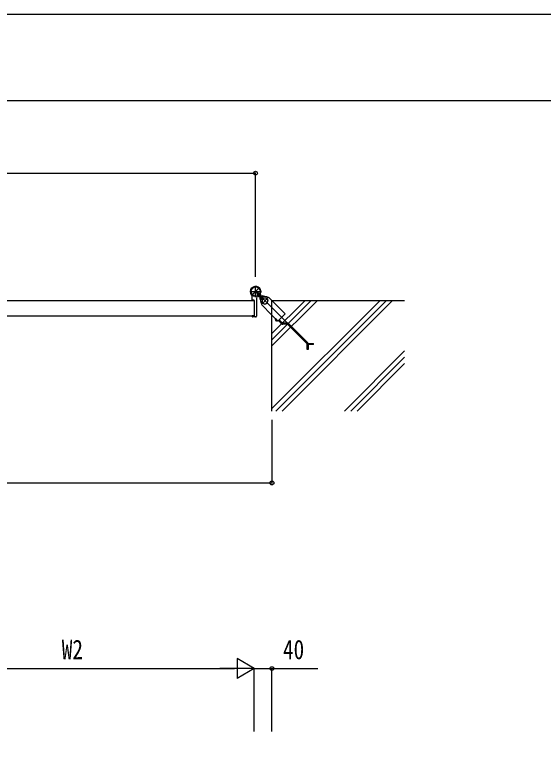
# Model space of a CAD drawing. Units: millimetres, scale not verified. Extents: x -4205 to 4205, y -2970 to 2970.
# Drawn here: x 256 to 1452, y 1319 to 2970 of the extents above; entities that cross this region are included whole.
import ezdxf
from ezdxf.enums import TextEntityAlignment as Align

# ---------------------------------------------------------------- set-up
doc = ezdxf.new("R2010")
doc.units = ezdxf.units.MM
doc.header["$LTSCALE"] = 10
for name, color, linetype in [('0-5_YKK_A1', 4, 'Continuous'), ('0-6_YKK_D', 6, 'Continuous'), ('0-7_YKK_ZWAK', 7, 'Continuous')]:
    doc.layers.add(name, color=color, linetype=linetype)
doc.styles.add('ＭＳ ゴシック', font='')
doc.styles.get('ＭＳ ゴシック').set_extended_font_data('MS Gothic')

msp = doc.modelspace()

# ---------------------------------------------------------------- linework, layer by layer
at = {"layer": '0-5_YKK_A1'}
for p, q in [((788.02, 2344.55), (814.02, 2344.55)), ((794.41, 2337.94), (807.63, 2351.16)), ((801.02, 2331.55), (801.02, 2357.55)), ((793.02, 2325.35), (793.02, 2334.39)), ((812.57, 2333), (802.51, 2343.05)), ((803.02, 2329.61), (803.02, 2289.05)), ((806.32, 2342.07), (803.49, 2339.24)), ((803.49, 2339.24), (806.91, 2335.83)), ((803.96, 2339.71), (807.44, 2336.23)), ((805.86, 2341.61), (809.34, 2338.13)), ((809.73, 2338.66), (806.32, 2342.07)), ((807.03, 2334.3), (806.75, 2334.58)), ((807.44, 2336.23), (808.2, 2335.47)), ((812.43, 2333.13), (807.77, 2337.8)), ((809.34, 2338.13), (810.1, 2337.37)), ((810.84, 2331.9), (809.42, 2333.32)), ((810.84, 2331.9), (810.84, 2328.31)), ((811.27, 2338.54), (810.99, 2338.82)), ((813.67, 2334.72), (812.25, 2336.15)), ((813.39, 2336.42), (812.48, 2337.33)), ((812.69, 2335.71), (813.39, 2336.42)), ((812.84, 2328.31), (812.84, 2332.14)), ((817.26, 2332.72), (813.42, 2332.72)), ((813.67, 2334.72), (817.26, 2334.72)), ((816.93, 2328.64), (814.98, 2321.39)), ((815.52, 2316.62), (828.95, 2330.05)), ((815.52, 2330.05), (878.11, 2267.46)), ((824.18, 2330.58), (816.93, 2328.64)), ((829.48, 2325.28), (824.18, 2330.58)), ((830.44, 2331.54), (829.3, 2330.41)), ((797.72, 2324.85), (793.52, 2324.85)), ((798.02, 2324.55), (798.02, 2289.55)), ((815.16, 2316.26), (814.03, 2315.13)), ((814.98, 2321.39), (820.29, 2316.09)), ((820.29, 2316.09), (827.54, 2318.03)), ((827.54, 2318.03), (829.48, 2325.28)), ((912.76, 2324.55), (838.02, 2249.8)), ((926.91, 2324.55), (838.02, 2235.66)), ((941.05, 2324.55), (838.02, 2221.52)), ((1082.47, 2324.55), (838.02, 2080.1)), ((1096.61, 2324.55), (846.61, 2074.55)), ((1110.75, 2324.55), (860.75, 2074.55)), ((793.02, 2288.75), (793.02, 2288.05)), ((797.72, 2289.25), (793.52, 2289.25)), ((801.02, 2287.05), (794.02, 2287.05)), ((845.08, 2281.13), (846.91, 2281.76)), ((845.5, 2283.67), (845.23, 2283.2)), ((846.56, 2282.61), (845.5, 2283.67)), ((846.56, 2282.61), (849.39, 2279.78)), ((846.91, 2281.76), (848.16, 2281.38)), ((847.91, 2278.3), (848.54, 2280.13)), ((848.54, 2280.13), (848.16, 2281.38)), ((849.39, 2279.78), (850.45, 2278.72)), ((850.45, 2278.72), (849.98, 2278.45)), ((859.51, 2271.91), (852.64, 2278.79)), ((861.17, 2273.93), (854.48, 2280.63)), ((872.16, 2270.74), (862.34, 2270.74)), ((872.41, 2273.34), (862.59, 2273.34)), ((916.84, 2226.89), (873.57, 2270.16)), ((918.85, 2228.55), (875.24, 2272.17)), ((917.43, 2213.24), (917.43, 2225.48)), ((920.03, 2213.24), (917.43, 2213.24)), ((919.67, 2227.38), (931.57, 2227.38)), ((920.03, 2225.72), (920.03, 2213.24)), ((931.57, 2224.78), (920.03, 2224.78)), ((931.57, 2224.78), (931.57, 2227.38)), ((1138.02, 2210.39), (1002.18, 2074.55)), ((1138.02, 2196.25), (1016.32, 2074.55)), ((1138.02, 2182.11), (1030.46, 2074.55))]:
    msp.add_line(p, q, dxfattribs=at)
for points in [[(807.74, 2335), (806.68, 2333.94), (807.94, 2333.21)], [(806.91, 2335.83), (807.74, 2335), (810.57, 2337.83), (809.73, 2338.66)], [(809.86, 2332.88), (809.15, 2332.17), (808.24, 2333.09)], [(809.33, 2333.27), (808.62, 2335.32), (809, 2336.56)], [(812.3, 2336.24), (810.25, 2336.94), (809, 2336.56)], [(810.57, 2337.83), (811.63, 2338.89), (812.35, 2337.63)], [(867.91, 2294.06), (838.02, 2323.95), (830.44, 2331.54)], [(-1.98, 2324.55), (-1.98, 2289.55), (798.02, 2289.55)], [(-1.98, 2324.55), (798.02, 2324.55), (798.02, 2289.55)], [(814.03, 2315.13), (838.02, 2291.14), (851.51, 2277.66), (867.91, 2294.06)], [(838.02, 2074.55), (838.02, 2324.55), (1138.02, 2324.55)]]:
    msp.add_lwpolyline(points, dxfattribs=at)
for radius in [11.5, 10.35]:
    msp.add_circle((801.02, 2344.55), radius, dxfattribs=at)
for centre, radius, start, end in [((801.02, 2344.55), 11.5, 295.10278, 218.01228), ((788.02, 2334.39), 5, 0, 38.01228), ((808.02, 2329.61), 5, 115.10278, 179.99998), ((808.59, 2334.34), 1.3, 240, 300.9647), ((804.63, 2340.94), 9, 300.9647, 329.0353), ((815.84, 2328.31), 5, 180, 225.40999), ((822.23, 2323.33), 10, 45, 225), ((811.23, 2336.98), 1.3, 329.0353, 30), ((811.44, 2332.14), 1.4, 0, 45), ((813.42, 2334.12), 1.4, 225, 270), ((815.84, 2328.31), 3, 180, 200.54093), ((822.23, 2323.33), 6.5, 5.45646, 174.54354), ((817.26, 2329.72), 5, 44.59001, 90), ((817.26, 2329.72), 3, 69.45907, 90), ((793.52, 2325.35), 0.5, 180, 270), ((797.72, 2324.55), 0.3, 0, 90), ((822.23, 2323.33), 6.5, 174.54354, 5.45646), ((793.52, 2288.75), 0.5, 90, 180), ((794.02, 2288.05), 1, 180, 270), ((797.72, 2289.55), 0.3, 270, 0), ((801.02, 2289.05), 2, 270, 0), ((847.22, 2282.05), 2.3, 150, 188.11591), ((849.1, 2282.32), 4.2, 188.11591, 261.88409), ((848.83, 2280.44), 2.3, 261.88409, 300), ((862.34, 2274.74), 4, 225, 270), ((862.59, 2275.34), 2, 225, 270), ((872.16, 2268.74), 2, 45, 90), ((872.41, 2269.34), 4, 45, 90), ((916.03, 2225.72), 4, 0, 45), ((915.43, 2225.48), 2, 0, 45)]:
    msp.add_arc(centre, radius, start, end, dxfattribs=at)
at = {"layer": '0-6_YKK_D'}
for p, q in [((-810.98, 2612.05), (801.02, 2612.05)), ((801.02, 2377.55), (801.02, 2613.05)), ((838.02, 2054.55), (838.02, 1911.05)), ((-847.98, 1912.05), (838.02, 1912.05)), ((798.02, 1492.84), (759.05, 1515.34)), ((759.05, 1515.34), (759.05, 1470.34)), ((43.02, 1492.84), (753.02, 1492.84)), ((798.02, 1492.84), (720.08, 1492.84)), ((798.02, 1492.84), (759.05, 1470.34)), ((798.02, 1350.39), (798.02, 1493.84)), ((798.02, 1350.39), (798.02, 1493.84)), ((838.02, 1350.39), (838.02, 1493.84))]:
    msp.add_line(p, q, dxfattribs=at)
msp.add_lwpolyline([(798.02, 1492.84), (838.02, 1492.84), (941.42, 1492.84)], dxfattribs=at)
for centre in [(801.02, 2612.05), (838.02, 1912.05), (838.02, 1492.84)]:
    msp.add_circle(centre, 4.25, dxfattribs=at)
at = {"layer": '0-7_YKK_ZWAK'}
msp.add_line((3895.02, 2775), (-3904.98, 2775), dxfattribs=at)
msp.add_lwpolyline([(-4205, -2970), (4205, -2970), (4205, 2970), (-4205, 2970)], close=True, dxfattribs=at)

# ---------------------------------------------------------------- texts
at = {"layer": '0-6_YKK_D', "style": 'ＭＳ ゴシック', "width": 0.8}
for s, p in [('W2', (362.82, 1500.84)), ('40', (863.02, 1500.84))]:
    msp.add_text(s, height=43.99, dxfattribs=at).set_placement(p, align=Align.BOTTOM_LEFT)

doc.saveas('drawing.dxf')
